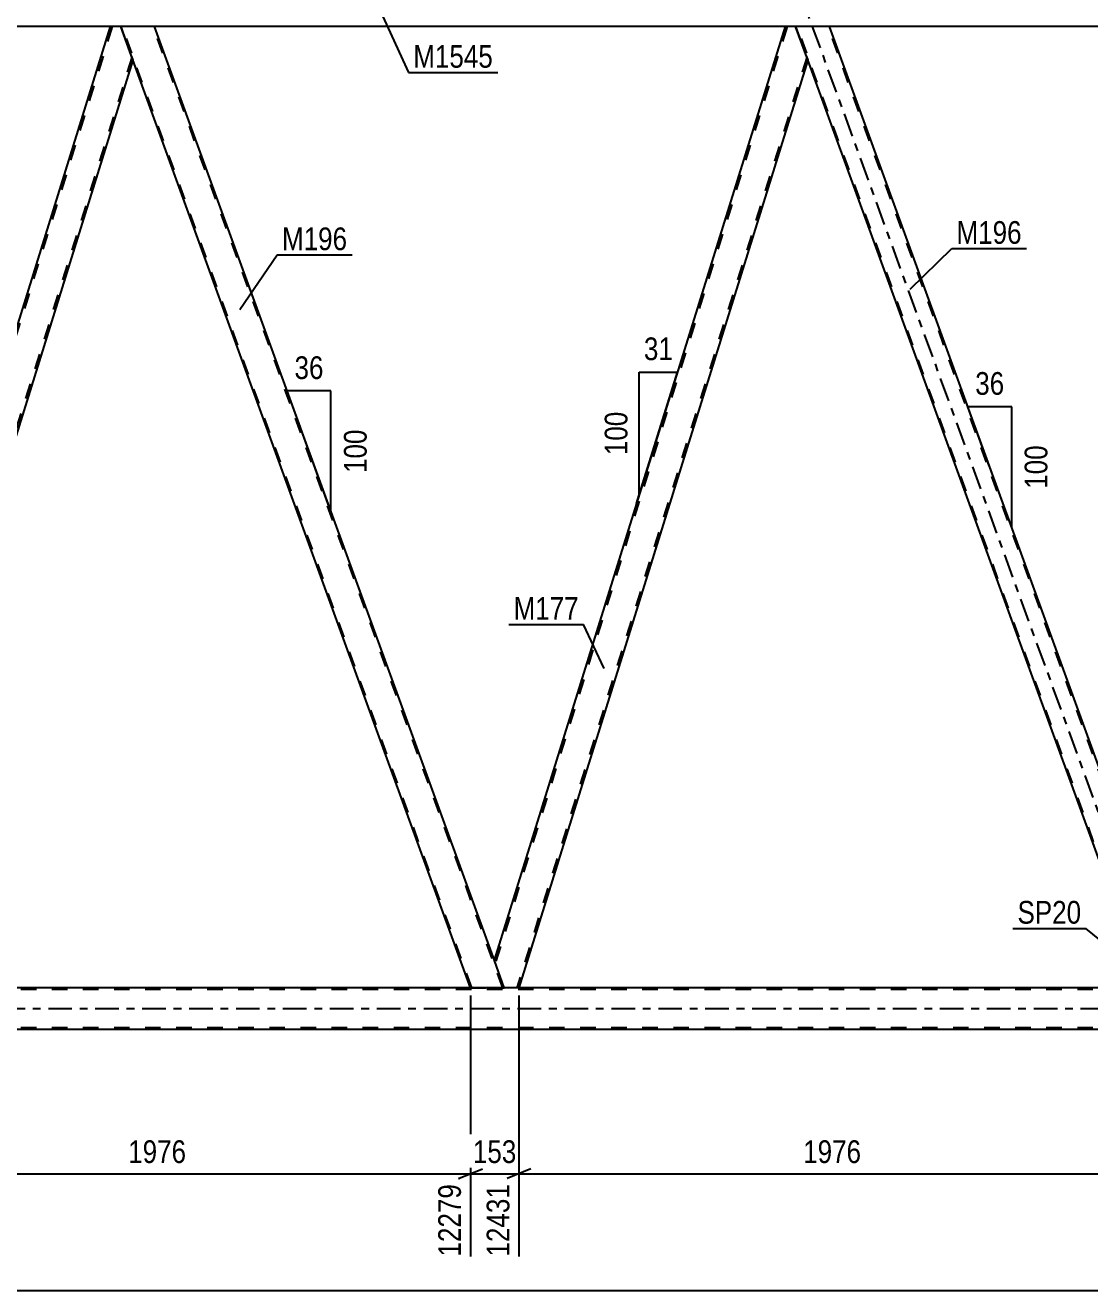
# Model space of a CAD drawing. Header units: millimetres. Extents: x 0 to 841, y 0 to 594.
# Drawn here: x 522.5 to 656.7, y 297.2 to 456.8 of the extents above; entities that cross this region are included whole.
import ezdxf

# ---------------------------------------------------------------- set-up
doc = ezdxf.new("R2010")
doc.units = ezdxf.units.MM
doc.linetypes.add('DXK_LINE_DOT2', pattern=[3.9198, 1.9599, -1.9599])
doc.linetypes.add('DXK_LINE_DOT3', pattern=[5.9187, 2.979, -0.9799, 0.9799, -0.9799])
doc.styles.add('Arial Narrow', font='ARIALN.TTF', dxfattribs={"height": 0.2})

# ---------------------------------------------------------------- blocks, each defined once
blk = doc.blocks.new('Part-814748569-3257 - 3014')
at = {"color": 7, "linetype": 'DXK_LINE_DOT3'}
blk.add_line((669.31, 326.02), (618.35, 466.04), dxfattribs=at)
at = {"color": 2, "linetype": 'Continuous'}
for p, q in [((623.89, 456.64), (619.64, 456.64)), ((666.26, 340.24), (623.89, 456.64)), ((662.01, 340.24), (621.17, 452.44))]:
    blk.add_line(p, q, dxfattribs=at)
at = {"color": 7, "linetype": 'DXK_LINE_DOT2'}
for p, q in [((619.64, 456.64), (621.17, 452.44)), ((663.93, 335.42), (619.81, 456.64)), ((667.85, 335.42), (623.72, 456.64)), ((663.76, 335.42), (662.01, 340.24)), ((668.02, 335.42), (666.26, 340.24)), ((668.02, 335.42), (663.76, 335.42))]:
    blk.add_line(p, q, dxfattribs=at)
blk = doc.blocks.new('Part-814748569-3292 - 3014')
at = {"color": 7, "linetype": 'DXK_LINE_DOT2'}
for p, q in [((774.73, 335.18), (99.23, 335.18)), ((774.73, 330.38), (99.23, 330.38))]:
    blk.add_line(p, q, dxfattribs=at)
at = {"color": 2, "linetype": 'Continuous'}
for p, q in [((659.3, 335.42), (504.23, 335.42)), ((659.3, 330.14), (504.23, 330.14))]:
    blk.add_line(p, q, dxfattribs=at)
at = {"color": 7, "linetype": 'DXK_LINE_DOT3'}
blk.add_line((99.23, 332.78), (774.73, 332.78), dxfattribs=at)
blk = doc.blocks.new('Part-814748569-3302 - 3014')
at = {"color": 2, "linetype": 'Continuous'}
for p, q in [((538.76, 456.64), (534.5, 456.64)), ((581.64, 338.84), (538.76, 456.64)), ((578.62, 335.42), (536.03, 452.44))]:
    blk.add_line(p, q, dxfattribs=at)
at = {"color": 7, "linetype": 'DXK_LINE_DOT2'}
for p, q in [((534.5, 456.64), (536.03, 452.44)), ((578.79, 335.42), (534.67, 456.64)), ((582.71, 335.42), (538.59, 456.64)), ((582.88, 335.42), (581.64, 338.84)), ((578.62, 335.42), (582.88, 335.42))]:
    blk.add_line(p, q, dxfattribs=at)
blk = doc.blocks.new('Part-814748569-3307 - 3014')
at = {"color": 7, "linetype": 'DXK_LINE_DOT2'}
for p, q in [((533.44, 456.64), (496.62, 338.52)), ((535.92, 452.76), (499.34, 335.42)), ((536.05, 452.39), (536.03, 452.44)), ((536.05, 452.39), (536.03, 452.44)), ((496.9, 340.24), (496.48, 338.89)), ((501.09, 340.24), (499.59, 335.42)), ((497.75, 335.42), (496.48, 338.89)), ((499.59, 335.42), (497.75, 335.42))]:
    blk.add_line(p, q, dxfattribs=at)
at = {"color": 2, "linetype": 'Continuous'}
for p, q in [((533.19, 456.64), (496.9, 340.24)), ((534.5, 456.64), (533.19, 456.64)), ((536.03, 452.44), (534.5, 456.64)), ((536.05, 452.39), (501.09, 340.24))]:
    blk.add_line(p, q, dxfattribs=at)
blk = doc.blocks.new('Part-814748569-3323 - 3014')
at = {"color": 7, "linetype": 'DXK_LINE_DOT2'}
for p, q in [((709.03, 456.64), (192.65, 456.64)), ((538.76, 456.64), (533.19, 456.64)), ((623.89, 456.64), (618.32, 456.64))]:
    blk.add_line(p, q, dxfattribs=at)
at = {"color": 2, "linetype": 'Continuous'}
for p, q in [((533.19, 456.64), (453.63, 456.64)), ((618.32, 456.64), (538.76, 456.64)), ((703.45, 456.64), (623.89, 456.64))]:
    blk.add_line(p, q, dxfattribs=at)
blk = doc.blocks.new('Part-814748569-3375 - 3014')
at = {"color": 2, "linetype": 'Continuous'}
for p, q in [((618.32, 456.64), (581.62, 338.89)), ((619.64, 456.64), (618.32, 456.64)), ((621.17, 452.44), (619.64, 456.64)), ((621.19, 452.39), (584.73, 335.42)), ((582.88, 335.42), (581.64, 338.84))]:
    blk.add_line(p, q, dxfattribs=at)
at = {"color": 7, "linetype": 'DXK_LINE_DOT2'}
for p, q in [((618.57, 456.64), (581.75, 338.52)), ((621.05, 452.76), (584.47, 335.42)), ((621.19, 452.39), (621.17, 452.44)), ((621.19, 452.39), (621.17, 452.44)), ((581.62, 338.89), (581.64, 338.84)), ((584.73, 335.42), (582.88, 335.42))]:
    blk.add_line(p, q, dxfattribs=at)
blk = doc.blocks.new('StraightDimension-814748569-4026 - 3014')
at = {"color": 7, "linetype": 'Continuous'}
blk.add_line((47.5, 297.21), (785.59, 297.21), dxfattribs=at)
blk = doc.blocks.new('AngleDimension-814748569-3542 - 3014')
at = {"color": 7, "linetype": 'Continuous'}
for p, q in [((599.92, 413.07), (604.74, 413.07)), ((599.92, 397.6), (604.74, 413.07)), ((599.92, 397.6), (599.92, 413.07)), ((599.57, 396.49), (599.92, 397.6))]:
    blk.add_line(p, q, dxfattribs=at)
at = {"color": 0}
for points in [[(604.76, 413.97), (604.76, 418.17), (599.9, 418.17), (599.9, 413.97)], [(599.02, 408.68), (594.82, 408.68), (594.82, 401.99), (599.02, 401.99)]]:
    blk.add_wipeout(points, dxfattribs=at)
at = {"color": 3, "style": 'Arial Narrow'}
blk.add_text('31', height=2.863, dxfattribs=at).set_placement((600.5, 414.57))
blk.add_text('100', height=2.863, rotation=90.0002, dxfattribs=at).set_placement((598.42, 402.59))
blk = doc.blocks.new('StraightDimension-814748569-3863 - 3014')
at = {"color": 7, "linetype": 'Continuous'}
for p, q in [((499.59, 334.42), (499.59, 301.52)), ((578.62, 334.42), (578.62, 301.52)), ((501.09, 312.56), (498.09, 311.36)), ((499.59, 311.96), (578.62, 311.96)), ((577.12, 311.36), (580.12, 312.56))]:
    blk.add_line(p, q, dxfattribs=at)
at = {"color": 0}
blk.add_wipeout([(543.36, 312.71), (543.36, 316.91), (534.85, 316.91), (534.85, 312.71)], dxfattribs=at)
at = {"color": 0, "linetype": 'Continuous'}
blk.add_wipeout([(578.02, 311.26), (573.82, 311.26), (573.82, 300.92), (578.02, 300.92)], dxfattribs=at)
at = {"color": 3, "style": 'Arial Narrow'}
blk.add_text('1976', height=2.863, dxfattribs=at).set_placement((535.45, 313.31))
at = {"color": 3, "linetype": 'Continuous', "style": 'Arial Narrow'}
blk.add_text('12279', height=2.863, rotation=90.0002, dxfattribs=at).set_placement((577.42, 301.52))
blk = doc.blocks.new('StraightDimension-814748569-3882 - 3014')
at = {"color": 7, "linetype": 'Continuous'}
for p, q in [((578.62, 334.42), (578.62, 301.52)), ((584.73, 334.42), (584.73, 301.52)), ((577.12, 311.36), (580.12, 312.56)), ((578.62, 311.96), (584.73, 311.96)), ((586.23, 312.56), (583.23, 311.36))]:
    blk.add_line(p, q, dxfattribs=at)
at = {"color": 0}
blk.add_wipeout([(585.02, 312.71), (585.02, 316.91), (578.33, 316.91), (578.33, 312.71)], dxfattribs=at)
at = {"color": 0, "linetype": 'Continuous'}
blk.add_wipeout([(584.13, 311.26), (579.93, 311.26), (579.93, 300.92), (584.13, 300.92)], dxfattribs=at)
at = {"color": 3, "style": 'Arial Narrow'}
blk.add_text('153', height=2.863, dxfattribs=at).set_placement((578.93, 313.31))
at = {"color": 3, "linetype": 'Continuous', "style": 'Arial Narrow'}
blk.add_text('12431', height=2.863, rotation=90.0002, dxfattribs=at).set_placement((583.53, 301.52))
blk = doc.blocks.new('StraightDimension-814748569-3901 - 3014')
at = {"color": 7, "linetype": 'Continuous'}
for p, q in [((584.73, 334.42), (584.73, 301.52)), ((663.76, 334.42), (663.76, 301.52)), ((586.23, 312.56), (583.23, 311.36)), ((584.73, 311.96), (663.76, 311.96)), ((662.26, 311.36), (665.26, 312.56))]:
    blk.add_line(p, q, dxfattribs=at)
at = {"color": 0}
blk.add_wipeout([(628.5, 312.71), (628.5, 316.91), (619.99, 316.91), (619.99, 312.71)], dxfattribs=at)
at = {"color": 0, "linetype": 'Continuous'}
blk.add_wipeout([(663.16, 311.26), (658.96, 311.26), (658.96, 300.92), (663.16, 300.92)], dxfattribs=at)
at = {"color": 3, "style": 'Arial Narrow'}
blk.add_text('1976', height=2.863, dxfattribs=at).set_placement((620.59, 313.31))
at = {"color": 3, "linetype": 'Continuous', "style": 'Arial Narrow'}
blk.add_text('14407', height=2.863, rotation=90.0002, dxfattribs=at).set_placement((662.56, 301.52))
blk = doc.blocks.new('AngleDimension-814748569-15145 - 3014')
at = {"color": 7, "linetype": 'Continuous'}
for p, q in [((558.89, 401.33), (555.49, 410.69)), ((561.03, 410.69), (555.49, 410.69)), ((561.03, 395.47), (555.49, 410.69)), ((561.03, 395.47), (561.03, 410.69))]:
    blk.add_line(p, q, dxfattribs=at)
at = {"color": 0}
for points in [[(560.68, 411.59), (560.68, 415.79), (555.83, 415.79), (555.83, 411.59)], [(566.13, 406.42), (561.93, 406.42), (561.93, 399.74), (566.13, 399.74)]]:
    blk.add_wipeout(points, dxfattribs=at)
at = {"color": 3, "style": 'Arial Narrow'}
blk.add_text('36', height=2.863, dxfattribs=at).set_placement((556.43, 412.19))
blk.add_text('100', height=2.863, rotation=90.0002, dxfattribs=at).set_placement((565.53, 400.34))
blk = doc.blocks.new('AngleDimension-814748569-15159 - 3014')
at = {"color": 7, "linetype": 'Continuous'}
for p, q in [((644.06, 401.25), (641.34, 408.7)), ((646.89, 408.7), (641.34, 408.7)), ((646.89, 393.48), (641.34, 408.7)), ((646.89, 393.48), (646.89, 408.7))]:
    blk.add_line(p, q, dxfattribs=at)
at = {"color": 0}
for points in [[(646.54, 409.6), (646.54, 413.8), (641.69, 413.8), (641.69, 409.6)], [(651.99, 404.43), (647.79, 404.43), (647.79, 397.75), (651.99, 397.75)]]:
    blk.add_wipeout(points, dxfattribs=at)
at = {"color": 3, "style": 'Arial Narrow'}
blk.add_text('36', height=2.863, dxfattribs=at).set_placement((642.29, 410.2))
blk.add_text('100', height=2.863, rotation=90.0002, dxfattribs=at).set_placement((651.39, 398.35))
blk = doc.blocks.new('Mark-814748569-3253 - 3014')
at = {"color": 0}
blk.add_wipeout([(648.15, 429.24), (648.15, 432.24), (639.93, 432.24), (639.93, 429.24)], dxfattribs=at)
blk.add_wipeout([(648.15, 429.24), (648.15, 432.24), (639.93, 432.24), (639.93, 429.24)], dxfattribs=at)
at = {"color": 30, "linetype": 'Continuous'}
for p, q in [((634.09, 423.54), (639.33, 428.64)), ((639.33, 428.64), (648.75, 428.64))]:
    blk.add_line(p, q, dxfattribs=at)
at = {"color": 3, "style": 'Arial Narrow'}
blk.add_text('M196', height=2.863, dxfattribs=at).set_placement((639.93, 429.24))
blk = doc.blocks.new('Mark-814748569-3243 - 3014')
at = {"color": 0}
blk.add_wipeout([(655.66, 343.5), (655.66, 346.5), (647.62, 346.5), (647.62, 343.5)], dxfattribs=at)
blk.add_wipeout([(655.66, 343.5), (655.66, 346.5), (647.62, 346.5), (647.62, 343.5)], dxfattribs=at)
at = {"color": 30, "linetype": 'Continuous'}
for p in [(647.02, 342.9), (660.45, 339.44)]:
    blk.add_line(p, (656.26, 342.9), dxfattribs=at)
at = {"color": 3, "style": 'Arial Narrow'}
blk.add_text('SP20', height=2.863, dxfattribs=at).set_placement((647.62, 343.5))
blk = doc.blocks.new('Mark-814748569-3298 - 3014')
at = {"color": 0}
blk.add_wipeout([(563.08, 428.44), (563.08, 431.44), (554.85, 431.44), (554.85, 428.44)], dxfattribs=at)
blk.add_wipeout([(563.08, 428.44), (563.08, 431.44), (554.85, 431.44), (554.85, 428.44)], dxfattribs=at)
at = {"color": 30, "linetype": 'Continuous'}
for p, q in [((549.52, 420.96), (554.25, 427.84)), ((554.25, 427.84), (563.68, 427.84))]:
    blk.add_line(p, q, dxfattribs=at)
at = {"color": 3, "style": 'Arial Narrow'}
blk.add_text('M196', height=2.863, dxfattribs=at).set_placement((554.85, 428.44))
blk = doc.blocks.new('Mark-814748569-3371 - 3014')
at = {"color": 0}
blk.add_wipeout([(592.28, 381.82), (592.28, 384.82), (584.06, 384.82), (584.06, 381.82)], dxfattribs=at)
blk.add_wipeout([(592.28, 381.82), (592.28, 384.82), (584.06, 384.82), (584.06, 381.82)], dxfattribs=at)
at = {"color": 30, "linetype": 'Continuous'}
for p in [(583.46, 381.22), (595.47, 375.7)]:
    blk.add_line(p, (592.88, 381.22), dxfattribs=at)
at = {"color": 3, "style": 'Arial Narrow'}
blk.add_text('M177', height=2.863, dxfattribs=at).set_placement((584.06, 381.82))
blk = doc.blocks.new('Mark-814748569-3514 - 3014')
at = {"color": 0}
blk.add_wipeout([(581.46, 451.45), (581.46, 454.45), (571.41, 454.45), (571.41, 451.45)], dxfattribs=at)
blk.add_wipeout([(581.46, 451.45), (581.46, 454.45), (571.41, 454.45), (571.41, 451.45)], dxfattribs=at)
at = {"color": 30, "linetype": 'Continuous'}
for p, q in [((565.84, 461.74), (570.81, 450.85)), ((570.81, 450.85), (582.06, 450.85))]:
    blk.add_line(p, q, dxfattribs=at)
at = {"color": 3, "style": 'Arial Narrow'}
blk.add_text('M1545', height=2.863, dxfattribs=at).set_placement((571.41, 451.45))

msp = doc.modelspace()

# ---------------------------------------------------------------- block references
for name in ['Part-814748569-3257 - 3014', 'Part-814748569-3323 - 3014', 'Part-814748569-3307 - 3014', 'Part-814748569-3302 - 3014', 'Part-814748569-3375 - 3014', 'Part-814748569-3292 - 3014']:
    msp.add_blockref(name, (0, 0))

# ---------------------------------------------------------------- next in the draw order: block references
msp.add_blockref('StraightDimension-814748569-4026 - 3014', (0, 0))

# ---------------------------------------------------------------- next in the draw order: block references
for name in ['Mark-814748569-3514 - 3014', 'Mark-814748569-3298 - 3014', 'Mark-814748569-3253 - 3014', 'AngleDimension-814748569-3542 - 3014', 'AngleDimension-814748569-15145 - 3014', 'AngleDimension-814748569-15159 - 3014', 'Mark-814748569-3371 - 3014', 'Mark-814748569-3243 - 3014', 'StraightDimension-814748569-3863 - 3014']:
    msp.add_blockref(name, (0, 0))

# ---------------------------------------------------------------- next in the draw order: block references
msp.add_blockref('StraightDimension-814748569-3882 - 3014', (0, 0))

# ---------------------------------------------------------------- next in the draw order: block references
msp.add_blockref('StraightDimension-814748569-3901 - 3014', (0, 0))

doc.saveas('drawing.dxf')
